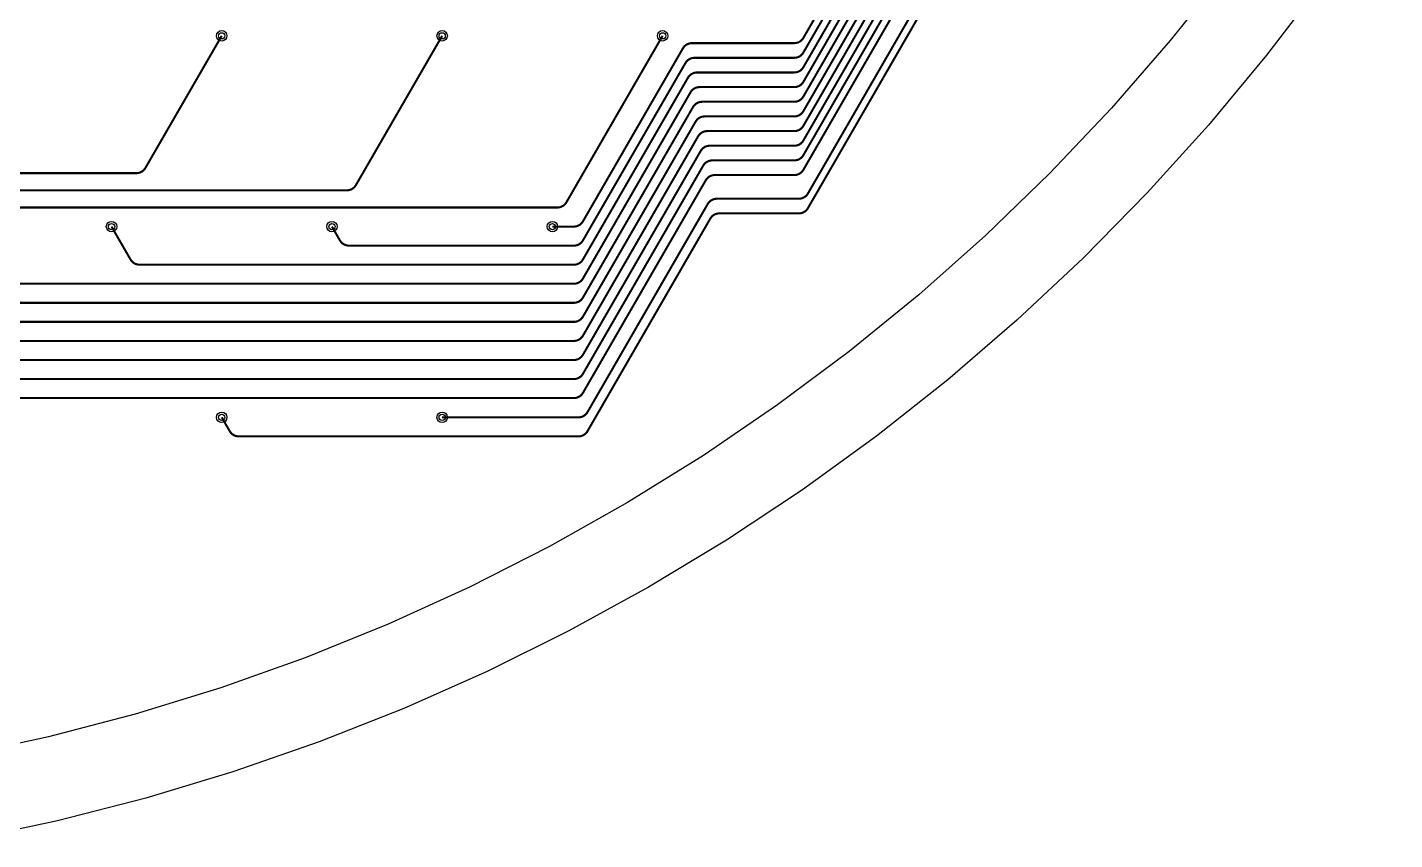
# Model space of a CAD drawing. Header units: metres. Extents: x -54999 to 54999, y -52014 to 54102.
# Drawn here: x 2228 to 8754, y -10216 to -6337 of the extents above; entities that cross this region are included whole.
import ezdxf

# ---------------------------------------------------------------- set-up
doc = ezdxf.new("R2010")
doc.units = ezdxf.units.M
for name, color, linetype in [('eDura_outline_ext', 6, 'Continuous'), ('eDura_outline_int', 6, 'Continuous'), ('etch', 3, 'Continuous'), ('metal', 4, 'Continuous')]:
    doc.layers.add(name, color=color, linetype=linetype)

msp = doc.modelspace()

# ---------------------------------------------------------------- linework, layer by layer
at = {"layer": 'eDura_outline_ext'}
msp.add_lwpolyline([(29088.2, -5400), (8888.2, -5400), (8888.2, -5400), (8654.6, -5767), (8405.9, -6123.8), (8142.4, -6470), (7864.7, -6804.8), (7573.3, -7127.8), (7268.6, -7438.2), (6951.2, -7735.7), (6621.6, -8019.6), (6280.4, -8289.5), (5928.3, -8544.9), (5565.8, -8785.3), (5193.5, -9010.4), (4812.2, -9219.7), (4422.4, -9412.9), (4024.9, -9589.6), (3620.4, -9749.5), (3209.5, -9892.4), (2793, -10017.9), (2371.6, -10126), (1946.1, -10216.3)], dxfattribs=at)
at = {"layer": 'eDura_outline_int'}
msp.add_lwpolyline([(28660.3, -5000), (8660.3, -5000), (8660.3, -5000), (8438.7, -5365.5), (8201.7, -5721.2), (7949.8, -6066.4), (7683.3, -6400.5), (7402.8, -6723), (7108.7, -7033.2), (6801.7, -7330.5), (6482.3, -7614.5), (6151, -7884.5), (5808.5, -8140.1), (5455.3, -8380.9), (5092.3, -8606.3), (4719.9, -8816.1), (4338.8, -9009.7), (3949.9, -9186.9), (3553.7, -9347.2), (3151.1, -9490.6), (2742.7, -9616.5), (2329.3, -9724.9), (1911.6, -9815.6)], dxfattribs=at)
at = {"layer": 'etch'}
for centre in [(3156, -6377.4), (4208, -6377.4), (5260, -6377.4), (2630, -7288.5), (3682, -7288.5), (4734, -7288.5), (3156, -8199.5), (4208, -8199.5)]:
    msp.add_circle(centre, 15, dxfattribs=at)
at = {"layer": 'metal', "const_width": 10}
for points in [[(3156, -6377.4), (2791.7, -7008.4, -0.267949), (2748.4, -7033.4), (-5362.6, -7033.4, -0.267949), (-5405.9, -7008.4), (-5938.3, -6086.4, 0.267949), (-5981.6, -6061.4), (-6414.6, -6061.4, -0.267949), (-6457.9, -6036.4), (-6955.7, -5174.2, 0.267949), (-6999, -5149.2), (-7466.6, -5149.2, -0.267949), (-7509.9, -5124.2), (-7926.8, -4402.1, 0.267949), (-7970.1, -4377.1), (-8518.6, -4377.1, -0.267949), (-8561.9, -4352.1), (-8898, -3770, 0.267949), (-8941.3, -3745), (-14132.1, -3745)], [(4208, -6377.4), (3796.3, -7090.4, -0.267949), (3753, -7115.4), (-5362.6, -7115.4, -0.267949), (-5405.9, -7090.4), (-5945.2, -6156.4, 0.267949), (-5988.5, -6131.4), (-6414.6, -6131.4, -0.267949), (-6457.9, -6106.4), (-6955.7, -5244.2, 0.267949), (-6999, -5219.2), (-7466.6, -5219.2, -0.267949), (-7509.9, -5194.2), (-7926.8, -4472.1, 0.267949), (-7970.1, -4447.1), (-8518.6, -4447.1, -0.267949), (-8561.9, -4422.1), (-8898, -3840, 0.267949), (-8941.3, -3815), (-14132.1, -3815)], [(5260, -6377.4), (4801, -7172.4, -0.267949), (4757.7, -7197.4), (-5362.6, -7197.4, -0.267949), (-5405.9, -7172.4), (-5952.1, -6226.4, 0.267949), (-5995.4, -6201.4), (-6414.6, -6201.4, -0.267949), (-6457.9, -6176.4), (-6955.7, -5314.2, 0.267949), (-6999, -5289.2), (-7466.6, -5289.2, -0.267949), (-7509.9, -5264.2), (-7926.8, -4542.1, 0.267949), (-7970.1, -4517.1), (-8518.6, -4517.1, -0.267949), (-8561.9, -4492.1), (-8898, -3910, 0.267949), (-8941.3, -3885), (-14132.1, -3885)]]:
    msp.add_lwpolyline(points, format="xyb", dxfattribs=at)
at = {"layer": 'metal'}
for points in [[(4734, -7288.5, 10, 10, 0), (4836.6, -7288.5, 10, 10, 0.267949), (4879.9, -7263.5, 10, 10, 0), (5356.9, -6437.4, 10, 10, -0.267949), (5400.2, -6412.4, 10, 10, 0), (5888.6, -6412.4, 10, 10, 0.267949), (5931.9, -6387.4, 10, 10, 0), (6470.1, -5455.3, 10, 10, -0.267949), (6513.4, -5430.3, 10, 10, 0), (6940.6, -5430.3, 10, 10, 0.267949), (6983.9, -5405.3, 10, 10, 0), (7441.3, -4613.2, 10, 10, -0.267949), (7484.6, -4588.2, 10, 10, 0), (7992.6, -4588.2, 10, 10, 0.267949), (8035.9, -4563.2, 10, 10, 0), (8412.4, -3911.1, 10, 10, -0.267949), (8455.7, -3886.1, 10, 10, 0), (9044.6, -3886.1, 10, 10, 0.267949)], [(3682, -7288.5, 10, 10, 0), (3720.1, -7354.5, 10, 10, 0.267949), (3763.4, -7379.5, 10, 10, 0), (4836.6, -7379.5, 10, 10, 0.267949), (4879.9, -7354.5, 10, 10, 0), (5369, -6507.4, 10, 10, -0.267949), (5412.3, -6482.4, 10, 10, 0), (5888.6, -6482.4, 10, 10, 0.267949), (5931.9, -6457.4, 10, 10, 0), (6470.1, -5525.3, 10, 10, -0.267949), (6513.4, -5500.3, 10, 10, 0), (6940.6, -5500.3, 10, 10, 0.267949), (6983.9, -5475.3, 10, 10, 0), (7441.3, -4683.2, 10, 10, -0.267949), (7484.6, -4658.2, 10, 10, 0), (7992.6, -4658.2, 10, 10, 0.267949), (8035.9, -4633.2, 10, 10, 0), (8412.4, -3981.1, 10, 10, -0.267949), (8455.7, -3956.1, 10, 10, 0), (9045, -3956.1, 10, 10, 0.265341)], [(2630, -7288.5, 10, 10, 0), (2720.6, -7445.5, 10, 10, 0.267949), (2763.9, -7470.5, 10, 10, 0), (4836.6, -7470.5, 10, 10, 0.267949), (4879.9, -7445.5, 10, 10, 0), (5381.1, -6577.4, 10, 10, -0.267949), (5424.4, -6552.4, 10, 10, 0), (5888.6, -6552.4, 10, 10, 0.267949), (5931.9, -6527.4, 10, 10, 0), (6470.1, -5595.3, 10, 10, -0.267949), (6513.4, -5570.3, 10, 10, 0), (6940.6, -5570.3, 10, 10, 0.267949), (6983.9, -5545.3, 10, 10, 0), (7441.3, -4753.2, 10, 10, -0.267949), (7484.6, -4728.2, 10, 10, 0), (7992.6, -4728.2, 10, 10, 0.267949), (8035.9, -4703.2, 10, 10, 0), (8412.4, -4051.1, 10, 10, -0.267949), (8455.7, -4026.1, 10, 10, 0), (9044.6, -4026.1, 10, 10, 0.267949)], [(1764.5, -7561.5, 10, 10, 0), (4836.6, -7561.5, 10, 10, 0.267949), (4879.9, -7536.5, 10, 10, 0), (5393.2, -6647.4, 10, 10, -0.267949), (5436.5, -6622.4, 10, 10, 0), (5888.6, -6622.4, 10, 10, 0.267949), (5931.9, -6597.4, 10, 10, 0), (6470.1, -5665.3, 10, 10, -0.267949), (6513.4, -5640.3, 10, 10, 0), (6940.6, -5640.3, 10, 10, 0.267949), (6983.9, -5615.3, 10, 10, 0), (7441.3, -4823.2, 10, 10, -0.267949), (7484.6, -4798.2, 10, 10, 0), (7992.6, -4798.2, 10, 10, 0.267949), (8035.9, -4773.2, 10, 10, 0), (8412.4, -4121.1, 10, 10, -0.267949), (8455.7, -4096.1, 10, 10, 0), (9045, -4096.1, 10, 10, 0.265341)], [(9044.6, -4166.1, 10, 10, 0), (8455.7, -4166.1, 10, 10, 0.267949), (8412.4, -4191.1, 10, 10, 0), (8035.9, -4843.2, 10, 10, -0.267949), (7992.6, -4868.2, 10, 10, 0), (7484.6, -4868.2, 10, 10, 0.267949), (7441.3, -4893.2, 10, 10, 0), (6983.9, -5685.3, 10, 10, -0.267949), (6940.6, -5710.3, 10, 10, 0), (6513.4, -5710.3, 10, 10, 0.267949), (6470.1, -5735.3, 10, 10, 0), (5931.9, -6667.4, 10, 10, -0.267949), (5888.6, -6692.4, 10, 10, 0), (5448.7, -6692.4, 10, 10, 0.267949), (5405.4, -6717.4, 10, 10, 0), (4879.9, -7627.5, 10, 10, -0.267949), (4836.6, -7652.5, 10, 10, 0), (765, -7652.5, 10, 10, -0.267949)], [(-234.4, -7743.5, 10, 10, 0), (4836.6, -7743.5, 10, 10, 0.267949), (4879.9, -7718.5, 10, 10, 0), (5417.5, -6787.4, 10, 10, -0.267949), (5460.8, -6762.4, 10, 10, 0), (5888.6, -6762.4, 10, 10, 0.267949), (5931.9, -6737.4, 10, 10, 0), (6470.1, -5805.3, 10, 10, -0.267949), (6513.4, -5780.3, 10, 10, 0), (6940.6, -5780.3, 10, 10, 0.267949), (6983.9, -5755.3, 10, 10, 0), (7441.3, -4963.2, 10, 10, -0.267949), (7484.6, -4938.2, 10, 10, 0), (7992.6, -4938.2, 10, 10, 0.267949), (8035.9, -4913.2, 10, 10, 0), (8412.4, -4261.1, 10, 10, -0.267949), (8455.7, -4236.1, 10, 10, 0), (9045, -4236.1, 10, 10, 0.265341)], [(-1233.9, -7834.5, 10, 10, 0), (4836.6, -7834.5, 10, 10, 0.267949), (4879.9, -7809.5, 10, 10, 0), (5429.6, -6857.4, 10, 10, -0.267949), (5472.9, -6832.4, 10, 10, 0), (5888.6, -6832.4, 10, 10, 0.267949), (5931.9, -6807.4, 10, 10, 0), (6470.1, -5875.3, 10, 10, -0.267949), (6513.4, -5850.3, 10, 10, 0), (6940.6, -5850.3, 10, 10, 0.267949), (6983.9, -5825.3, 10, 10, 0), (7441.3, -5033.2, 10, 10, -0.267949), (7484.6, -5008.2, 10, 10, 0), (7992.6, -5008.2, 10, 10, 0.267949), (8035.9, -4983.2, 10, 10, 0), (8412.4, -4331.1, 10, 10, -0.267949), (8455.7, -4306.1, 10, 10, 0), (9044.6, -4306.1, 10, 10, 0.267949)], [(-2233.4, -7925.5, 10, 10, 0), (4836.6, -7925.5, 10, 10, 0.267949), (4879.9, -7900.5, 10, 10, 0), (5441.7, -6927.4, 10, 10, -0.267949), (5485, -6902.4, 10, 10, 0), (5888.6, -6902.4, 10, 10, 0.267949), (5931.9, -6877.4, 10, 10, 0), (6470.1, -5945.3, 10, 10, -0.267949), (6513.4, -5920.3, 10, 10, 0), (6940.6, -5920.3, 10, 10, 0.267949), (6983.9, -5895.3, 10, 10, 0), (7441.3, -5103.2, 10, 10, -0.267949), (7484.6, -5078.2, 10, 10, 0), (7992.6, -5078.2, 10, 10, 0.267949), (8035.9, -5053.2, 10, 10, 0), (8412.4, -4401.1, 10, 10, -0.267949), (8455.7, -4376.1, 10, 10, 0), (9045, -4376.1, 10, 10, 0.265341)], [(-3232.8, -8016.5, 10, 10, 0), (4836.6, -8016.5, 10, 10, 0.267949), (4879.9, -7991.5, 10, 10, 0), (5453.9, -6997.4, 10, 10, -0.267949), (5497.2, -6972.4, 10, 10, 0), (5888.6, -6972.4, 10, 10, 0.267949), (5931.9, -6947.4, 10, 10, 0), (6470.1, -6015.3, 10, 10, -0.267949), (6513.4, -5990.3, 10, 10, 0), (6940.6, -5990.3, 10, 10, 0.267949), (6983.9, -5965.3, 10, 10, 0), (7441.3, -5173.2, 10, 10, -0.267949), (7484.6, -5148.2, 10, 10, 0), (7992.6, -5148.2, 10, 10, 0.267949), (8035.9, -5123.2, 10, 10, 0), (8412.4, -4471.1, 10, 10, -0.267949), (8455.7, -4446.1, 10, 10, 0), (9044.6, -4446.1, 10, 10, 0.267949)], [(-4232.3, -8107.5, 10, 10, 0), (4836.6, -8107.5, 10, 10, 0.267949), (4879.9, -8082.5, 10, 10, 0), (5466, -7067.4, 10, 10, -0.267949), (5509.3, -7042.4, 10, 10, 0), (5888.6, -7042.4, 10, 10, 0.267949), (5931.9, -7017.4, 10, 10, 0), (6470.1, -6085.3, 10, 10, -0.267949), (6513.4, -6060.3, 10, 10, 0), (6940.6, -6060.3, 10, 10, 0.267949), (6983.9, -6035.3, 10, 10, 0), (7441.3, -5243.2, 10, 10, -0.267949), (7484.6, -5218.2, 10, 10, 0), (7992.6, -5218.2, 10, 10, 0.267949), (8035.9, -5193.2, 10, 10, 0), (8412.4, -4541.1, 10, 10, -0.267949), (8455.7, -4516.1, 10, 10, 0), (9045, -4516.1, 10, 10, 0.265341)], [(4208, -8199.5, 10, 10, 0), (4858.3, -8199.5, 10, 10, 0.267949), (4901.6, -8174.5, 10, 10, 0), (5475.5, -7180.5, 10, 10, -0.267949), (5518.8, -7155.5, 10, 10, 0), (5910.3, -7155.5, 10, 10, 0.267949), (5953.6, -7130.5, 10, 10, 0), (6491.7, -6198.4, 10, 10, -0.267949), (6535, -6173.4, 10, 10, 0), (6962.3, -6173.4, 10, 10, 0.267949), (7005.6, -6148.4, 10, 10, 0), (7462.9, -5356.2, 10, 10, -0.267949), (7506.2, -5331.2, 10, 10, 0), (8014.3, -5331.2, 10, 10, 0.267949), (8057.6, -5306.2, 10, 10, 0), (8434.1, -4654.1, 10, 10, -0.267949), (8477.4, -4629.1, 10, 10, 0), (9066.3, -4629.1, 10, 10, 0.267949)], [(3156, -8199.5, 10, 10, 0), (3194.1, -8265.5, 10, 10, 0.267949), (3237.4, -8290.5, 10, 10, 0), (4858.3, -8290.5, 10, 10, 0.267949), (4901.6, -8265.5, 10, 10, 0), (5487.6, -7250.5, 10, 10, -0.267949), (5530.9, -7225.5, 10, 10, 0), (5910.3, -7225.5, 10, 10, 0.267949), (5953.6, -7200.5, 10, 10, 0), (6491.7, -6268.4, 10, 10, -0.267949), (6535, -6243.4, 10, 10, 0), (6962.3, -6243.4, 10, 10, 0.267949), (7005.6, -6218.4, 10, 10, 0), (7462.9, -5426.2, 10, 10, -0.267949), (7506.2, -5401.2, 10, 10, 0), (8014.3, -5401.2, 10, 10, 0.267949), (8057.6, -5376.2, 10, 10, 0), (8434.1, -4724.1, 10, 10, -0.267949), (8477.4, -4699.1, 10, 10, 0), (9066.6, -4699.1, 10, 10, 0.265341)]]:
    msp.add_lwpolyline(points, format="xyseb", dxfattribs=at)
at = {"layer": 'metal', "const_width": 10}
for points in [[(5917.5, -6412.4), (5917.5, -6412.4)], [(5917.5, -6482.4), (5917.5, -6482.4)], [(5917.5, -6552.4), (5917.5, -6552.4)], [(5917.5, -6622.4), (5917.5, -6622.4)], [(5917.5, -6692.4), (5917.5, -6692.4)], [(5917.5, -6762.4), (5917.5, -6762.4)], [(5917.5, -6832.4), (5917.5, -6832.4)], [(5917.5, -6902.4), (5917.5, -6902.4)], [(5917.5, -6972.4), (5917.5, -6972.4)], [(5917.5, -7042.4), (5917.5, -7042.4)], [(4734, -7288.5), (4734, -7288.5)]]:
    msp.add_lwpolyline(points, dxfattribs=at)
at = {"layer": 'metal'}
for centre in [(3156, -6377.4), (4208, -6377.4), (5260, -6377.4), (2630, -7288.5), (3682, -7288.5), (4734, -7288.5), (3156, -8199.5), (4208, -8199.5)]:
    msp.add_circle(centre, 25, dxfattribs=at)

doc.saveas('drawing.dxf')
